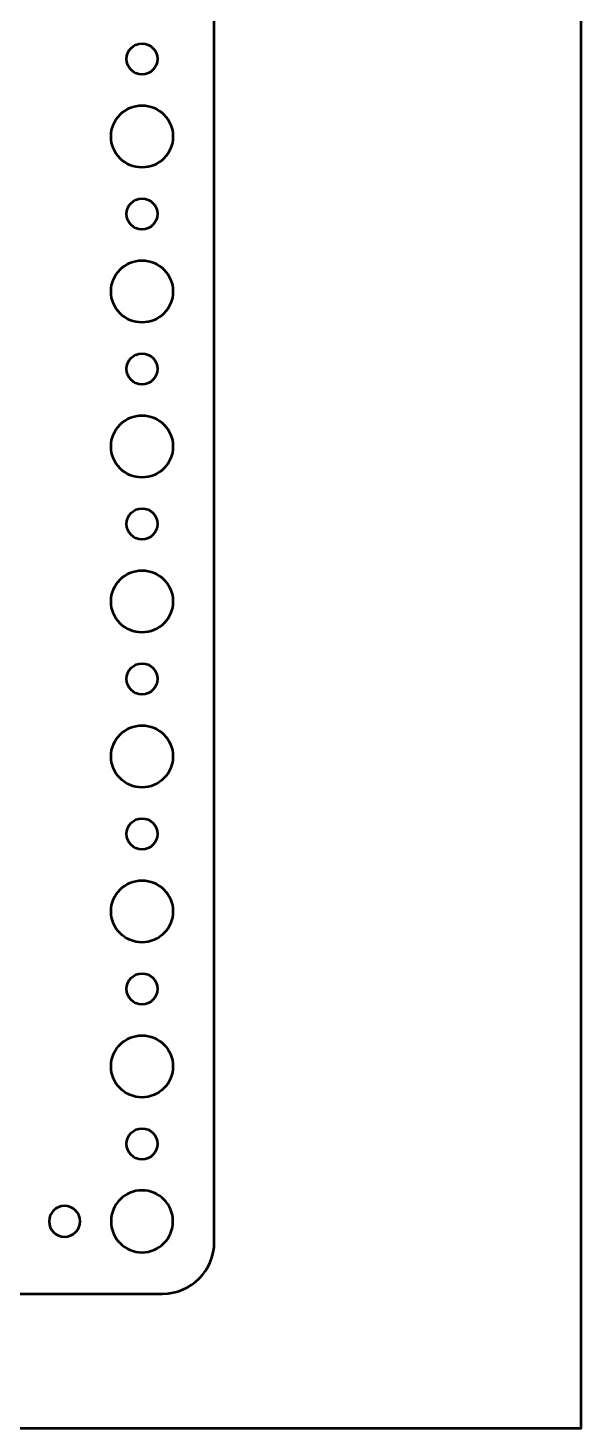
# Model space of a CAD drawing. Header units: centimetres. Extents: x -44 to 44, y -29.8 to 29.1.
# Drawn here: x -21.35 to -16, y -29.75 to -16.2 of the extents above; entities that cross this region are included whole.
import ezdxf

# ---------------------------------------------------------------- set-up
doc = ezdxf.new("R2010")
doc.units = ezdxf.units.CM
doc.header["$MEASUREMENT"] = 0
doc.layers.add('Layer 1', color=7, linetype='Continuous')

msp = doc.modelspace()

# ---------------------------------------------------------------- linework, layer by layer
at = {"layer": 'Layer 1', "color": 4, "lineweight": 53}
msp.add_lwpolyline([(-44, -29.75), (-16, -29.75), (-16, -6.25), (-44, -6.25), (-44, -29.75)], close=True, dxfattribs=at)
at = {"layer": 'Layer 1', "lineweight": 53}
for centre, major_axis in [((-20.25, -16.5), (0, 0.15)), ((-20.24999, -17.25001), (0, 0.30001)), ((-20.25, -18), (0, 0.15)), ((-20.24999, -18.75001), (0, 0.30001)), ((-20.25, -19.5), (0, 0.15)), ((-20.24999, -20.25001), (0, 0.30001)), ((-20.25, -21), (0, 0.15)), ((-20.24999, -21.75001), (0, 0.30001)), ((-20.25, -22.5), (0, 0.15)), ((-20.24999, -23.25001), (0, 0.30001)), ((-20.25, -24), (0, 0.15)), ((-20.24999, -24.75001), (0, 0.30001)), ((-20.25, -25.5), (0, 0.15)), ((-20.24999, -26.25001), (0, 0.30001)), ((-20.25, -27), (0, 0.15))]:
    msp.add_ellipse(centre, major_axis=major_axis, ratio=1, dxfattribs=at)
for points, knots in [([(-40.45, -27.95), (-40.45, -27.95), (-40.45, -8.05), (-40.45, -8.05), (-40.45, -8.05), (-40.45, -7.77386), (-40.22614, -7.55), (-39.95, -7.55), (-39.95, -7.55), (-39.95, -7.55), (-20.05, -7.55), (-20.05, -7.55), (-20.05, -7.55), (-19.77386, -7.55), (-19.55, -7.77386), (-19.55, -8.05), (-19.55, -8.05), (-19.55, -8.05), (-19.55, -27.95), (-19.55, -27.95), (-19.55, -27.95), (-19.55, -28.22614), (-19.77386, -28.45), (-20.05, -28.45), (-20.05, -28.45), (-20.05, -28.45), (-39.95, -28.45), (-39.95, -28.45), (-39.95, -28.45), (-40.22614, -28.45), (-40.45, -28.22614), (-40.45, -27.95)], [0, 0, 0, 0, 0.11111111, 0.11111111, 0.11111111, 0.11111111, 0.22222222, 0.22222222, 0.22222222, 0.22222222, 0.33333333, 0.33333333, 0.33333333, 0.33333333, 0.44444444, 0.44444444, 0.44444444, 0.44444444, 0.55555556, 0.55555556, 0.55555556, 0.55555556, 0.66666667, 0.66666667, 0.66666667, 0.66666667, 0.77777778, 0.77777778, 0.77777778, 0.77777778, 1, 1, 1, 1]), ([(-20.55, -27.75), (-20.55, -27.58431), (-20.41569, -27.45), (-20.25, -27.45), (-20.25, -27.45), (-20.08431, -27.45), (-19.95, -27.58431), (-19.95, -27.75), (-19.95, -27.75), (-19.95, -27.91569), (-20.08431, -28.05), (-20.25, -28.05), (-20.25, -28.05), (-20.41569, -28.05), (-20.55, -27.91569), (-20.55, -27.75)], [0, 0, 0, 0, 0.2, 0.2, 0.2, 0.2, 0.4, 0.4, 0.4, 0.4, 0.6, 0.6, 0.6, 0.6, 1, 1, 1, 1]), ([(-21.15, -27.75), (-21.15, -27.66716), (-21.08284, -27.6), (-21, -27.6), (-21, -27.6), (-20.91716, -27.6), (-20.85, -27.66716), (-20.85, -27.75), (-20.85, -27.75), (-20.85, -27.83284), (-20.91716, -27.9), (-21, -27.9), (-21, -27.9), (-21.08284, -27.9), (-21.15, -27.83284), (-21.15, -27.75)], [0, 0, 0, 0, 0.2, 0.2, 0.2, 0.2, 0.4, 0.4, 0.4, 0.4, 0.6, 0.6, 0.6, 0.6, 1, 1, 1, 1])]:
    msp.add_open_spline(points, degree=3, knots=knots, dxfattribs=at)

doc.saveas('drawing.dxf')
